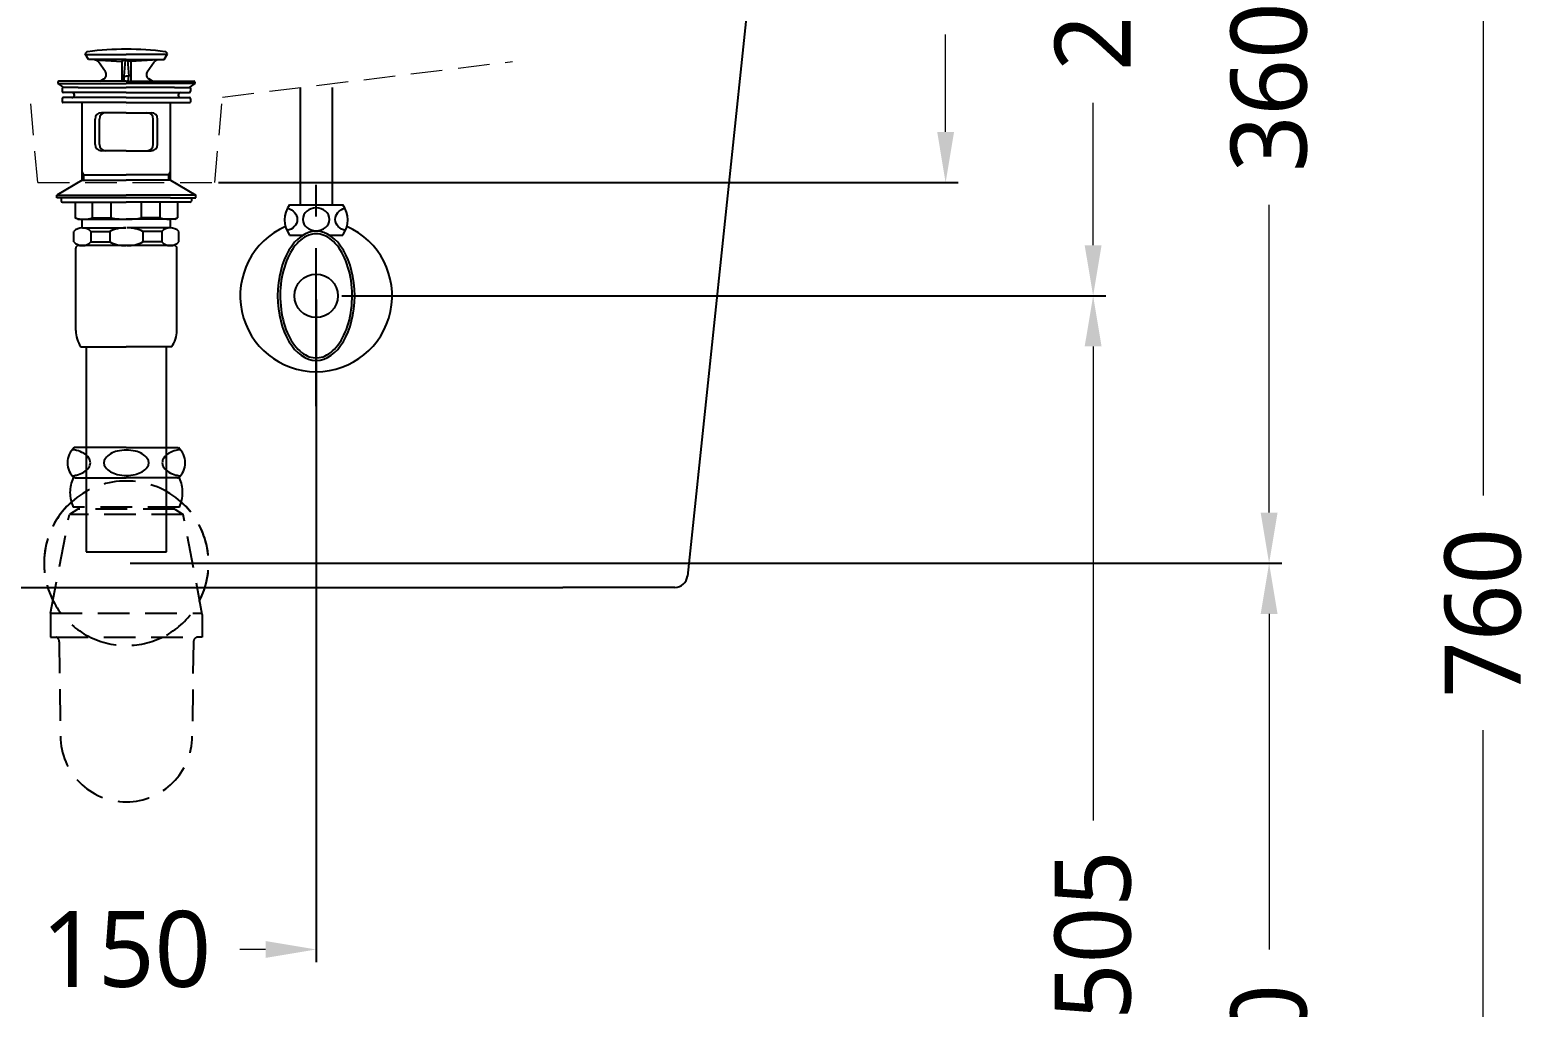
# Model space of a CAD drawing. Header units: inches. Extents: x 2493 to 5701, y -10839 to -8711.
# Drawn here: x 3234 to 3828, y -10444 to -10058 of the extents above; entities that cross this region are included whole.
import ezdxf

# ---------------------------------------------------------------- set-up
doc = ezdxf.new("R2010")
doc.units = ezdxf.units.IN
doc.header["$LTSCALE"] = 50
doc.header["$MEASUREMENT"] = 0
doc.linetypes.add('CENTER', pattern=[2, 1.25, -0.25, 0.25, -0.25])
doc.linetypes.add('HIDDEN', pattern=[0.375, 0.25, -0.125])
for name, color, linetype in [('10', 7, 'Continuous'), ('3', 3, 'Continuous'), ('4', 4, 'Continuous'), ('6', 6, 'Continuous'), ('7', 7, 'Continuous'), ('CENTER', 2, 'CENTER')]:
    doc.layers.add(name, color=color, linetype=linetype)
doc.styles.get("Standard").update_dxf_attribs({"font": 'NanumGothic.ttf'})
doc.dimstyles.new('Standard$0', dxfattribs={"dimtxt": 0.18, "dimasz": 0.18, "dimexe": 0.18, "dimexo": 0.0625, "dimgap": 0.09, "dimtad": 0, "dimtih": 1, "dimtoh": 1, "dimdec": 4, "dimzin": 0, "dimdsep": 46, "dimtxsty": 'Standard', "dimcen": 0.09, "dimadec": 0, "dimazin": 0, "dimtfac": 1, "dimtdec": 4, "dimtofl": 0, "dimtmove": 0, "dimatfit": 3, "dimfxl": 0, "dimtolj": 1, "dimtzin": 0, "dimarcsym": 0})

# ---------------------------------------------------------------- blocks, each defined once
blk = doc.blocks.new('A$C54FA02E5')
at = {"color": 4, "linetype": 'HIDDEN'}
for p, q in [((2.59, 74.6), (10, 113.6)), ((13.4, 115.6), (10, 113.6)), ((55, 113.6), (10, 113.6)), ((53.5, 116.5), (11.5, 116.5)), ((51.6, 115.6), (13.4, 115.6)), ((51.6, 115.6), (55, 113.6)), ((62.5, 74.1), (55, 113.6)), ((2.5, 74.6), (2.5, 65.1)), ((2.5, 74.6), (62.41, 74.6)), ((62.5, 74.1), (62.5, 65.1)), ((2.5, 65.1), (4.87, 65.1)), ((4.87, 65.1), (60.5, 65.1)), ((6, 63.3), (6.5, 26)), ((59, 63.16), (58.5, 26)), ((62.5, 65.1), (60.5, 65.1))]:
    blk.add_line(p, q, dxfattribs=at)
for centre, radius, start, end in [((24.1, 122.25), 13.85, 155.47045, 204.52955), ((40.9, 122.25), 13.85, 335.47045, 24.52955), ((4, 63.3), 2, 0, 64.15807), ((61, 63.16), 2, 104.47751, 180), ((32.5, 26), 26, 180, 0)]:
    blk.add_arc(centre, radius, start, end, dxfattribs=at)
at = {"layer": '3'}
for p, q in [((17.5, 293.41), (16.27, 295.55)), ((16.39, 295.34), (32.5, 295.34)), ((32.5, 293.41), (17.5, 293.41)), ((20.02, 293.23), (30.75, 292.53)), ((24.23, 288.53), (21.51, 292.39)), ((32.5, 293.41), (30.75, 292.53)), ((30.75, 292.53), (30.75, 284.81)), ((31.98, 293.15), (31.55, 286.74)), ((48.61, 295.34), (32.5, 295.34)), ((32.5, 293.41), (47.5, 293.41)), ((32.5, 293.41), (34.25, 292.53)), ((33.02, 293.15), (33.45, 286.74)), ((44.98, 293.23), (34.25, 292.53)), ((34.25, 292.53), (34.25, 284.81)), ((40.77, 288.53), (43.49, 292.39)), ((47.5, 293.41), (48.73, 295.55)), ((22.14, 284.81), (23.59, 285.65)), ((31.75, 284.81), (31.55, 286.77)), ((31.55, 286.77), (32.5, 286.77)), ((33.45, 286.77), (32.5, 286.77)), ((33.25, 284.81), (33.45, 286.77)), ((42.86, 284.81), (41.41, 285.65)), ((5.5, 284.41), (5.5, 283.81)), ((5.5, 283.81), (32.5, 283.81)), ((5.5, 283.81), (7.64, 282.31)), ((15.2, 284.81), (5.9, 284.81)), ((7.2, 282.11), (7.2, 280.81)), ((13.5, 282.31), (7.4, 282.31)), ((32.5, 280.31), (7.7, 280.31)), ((13.5, 282.31), (32.5, 282.31)), ((32.5, 284.81), (15.2, 284.81)), ((32.5, 284.81), (49.8, 284.81)), ((59.5, 283.81), (32.5, 283.81)), ((51.5, 282.31), (32.5, 282.31)), ((32.5, 280.31), (57.3, 280.31)), ((49.8, 284.81), (59.1, 284.81)), ((51.5, 282.31), (57.6, 282.31)), ((59.5, 283.81), (57.36, 282.31)), ((57.8, 282.11), (57.8, 280.81)), ((59.5, 284.41), (59.5, 283.81)), ((7.2, 277.81), (7.2, 276.51)), ((32.5, 276.31), (7.4, 276.31)), ((32.5, 278.31), (7.7, 278.31)), ((15, 245.72), (15, 276.31)), ((32.5, 278.31), (57.3, 278.31)), ((32.5, 276.31), (57.6, 276.31)), ((50, 245.72), (50, 276.31)), ((57.8, 277.81), (57.8, 276.51)), ((20.13, 259.81), (20.13, 269.81)), ((21.89, 259.81), (21.89, 269.81)), ((32.5, 272.31), (22.63, 272.31)), ((32.5, 272.31), (42.37, 272.31)), ((43.11, 259.81), (43.11, 269.81)), ((44.87, 259.81), (44.87, 269.81)), ((32.5, 257.31), (22.63, 257.31)), ((32.5, 257.31), (42.37, 257.31)), ((15, 245.72), (5, 239.72)), ((15.7, 247.81), (15, 249.03)), ((15, 247.81), (32.5, 247.81)), ((15, 245.72), (32.5, 245.72)), ((15.7, 245.72), (15.7, 247.81)), ((50, 247.81), (32.5, 247.81)), ((50, 245.72), (32.5, 245.72)), ((49.3, 247.81), (50, 249.03)), ((49.3, 245.72), (49.3, 247.81)), ((50, 245.72), (60, 239.72)), ((5, 239.72), (32.5, 239.72)), ((5, 238.72), (5, 239.72)), ((15, 238.72), (5, 238.72)), ((6.81, 238.72), (6.81, 237.42)), ((50, 238.72), (15, 238.72)), ((60, 239.72), (32.5, 239.72)), ((50, 238.72), (60, 238.72)), ((58.19, 238.72), (58.19, 237.42)), ((60, 238.72), (60, 239.72)), ((7.31, 236.92), (12.31, 236.92)), ((12.31, 236.92), (32.5, 236.92)), ((12.31, 236.92), (12.31, 230.8)), ((19.08, 230.8), (19.08, 236.92)), ((26.48, 230.8), (26.48, 236.92)), ((52.69, 236.92), (32.5, 236.92)), ((38.52, 230.8), (38.52, 236.92)), ((45.92, 230.8), (45.92, 236.92)), ((52.69, 236.92), (52.69, 230.8)), ((57.69, 236.92), (52.69, 236.92)), ((13.31, 230.22), (12.31, 230.8)), ((13.31, 230.22), (14.71, 230.22)), ((14.71, 230.22), (32.5, 230.22)), ((15, 226.81), (15, 230.22)), ((15.14, 226.81), (32.26, 226.81)), ((19.08, 230.8), (26.48, 230.8)), ((50.29, 230.22), (32.5, 230.22)), ((49.86, 226.81), (32.74, 226.81)), ((45.92, 230.8), (38.52, 230.8)), ((50, 226.81), (50, 230.22)), ((51.69, 230.22), (50.29, 230.22)), ((51.69, 230.22), (52.69, 230.8)), ((11.76, 221.26), (11.76, 225.37)), ((32.5, 219.81), (13.5, 219.81)), ((18.53, 225.37), (25.93, 225.37)), ((18.53, 225.37), (18.53, 221.26)), ((18.53, 221.26), (25.93, 221.26)), ((25.93, 225.37), (25.93, 221.26)), ((49.86, 219.81), (32.5, 219.81)), ((39.07, 225.37), (39.07, 221.26)), ((46.47, 225.37), (39.07, 225.37)), ((46.47, 221.26), (39.07, 221.26)), ((46.47, 225.37), (46.47, 221.26)), ((49.3, 219.81), (49.86, 219.81)), ((49.86, 219.81), (50.26, 219.81)), ((51.5, 219.81), (50, 219.81)), ((53.24, 221.26), (53.24, 225.37)), ((12.5, 186.21), (12.5, 218.81)), ((52.5, 186.21), (52.5, 218.81)), ((52.5, 213.45), (52.5, 218.81)), ((14.5, 179.81), (32.5, 179.81)), ((16.62, 179.81), (16.62, 98.81)), ((50.5, 179.81), (32.5, 179.81)), ((48.37, 98.81), (48.37, 179.81)), ((16.62, 98.81), (48.37, 98.81))]:
    blk.add_line(p, q, dxfattribs=at)
for centre, radius, start, end in [((32.5, 177.41), 120, 90, 97.32041), ((32.5, 177.41), 120, 82.67959, 90), ((17.35, 295.34), 1.1, 97.32041, 169.4262), ((19.87, 291.23), 2, 35.20233, 86.26181), ((45.13, 291.23), 2, 93.73819, 144.79767), ((47.65, 295.34), 1.1, 10.5738, 82.67959), ((22.59, 287.38), 2, 300, 35.20233), ((42.41, 287.38), 2, 144.79767, 240), ((5.9, 284.41), 0.4, 90, 180), ((7.4, 282.11), 0.2, 90, 180), ((7.7, 280.81), 0.5, 180, 270), ((11, 279.31), 1, 270, 90), ((54, 279.31), 1, 90, 270), ((57.3, 280.81), 0.5, 270, 0), ((57.6, 282.11), 0.2, 0, 90), ((59.1, 284.41), 0.4, 0, 90), ((7.7, 277.81), 0.5, 90, 180), ((7.4, 276.51), 0.2, 180, 270), ((57.3, 277.81), 0.5, 0, 90), ((57.6, 276.51), 0.2, 270, 0), ((22.63, 269.81), 2.5, 90, 180), ((24.39, 269.81), 2.5, 90, 180), ((40.61, 269.81), 2.5, 0, 90), ((42.37, 269.81), 2.5, 0, 90), ((22.63, 259.81), 2.5, 180, 270), ((24.39, 259.81), 2.5, 180, 270), ((40.61, 259.81), 2.5, 270, 0), ((42.37, 259.81), 2.5, 270, 0), ((7.31, 237.42), 0.5, 180, 270), ((57.69, 237.42), 0.5, 270, 0), ((15.14, 222.11), 4.7, 43.94094, 136.05906), ((15.7, 240.4), 10.18, 250.56793, 289.43207), ((32.03, 213.21), 13.61, 89.0643, 116.64719), ((32.31, 259.67), 29.46, 258.59557, 270.37374), ((32.69, 259.67), 29.46, 269.62626, 281.40443), ((32.97, 213.21), 13.61, 63.35281, 90.9357), ((49.3, 240.4), 10.18, 250.56793, 289.43207), ((49.86, 222.11), 4.7, 43.94094, 136.05906), ((15.14, 224.52), 4.7, 223.94094, 316.05906), ((13.5, 218.81), 1, 90, 180), ((32.03, 233.42), 13.61, 243.35281, 270.9357), ((32.97, 233.42), 13.61, 269.0643, 296.64719), ((49.86, 224.52), 4.7, 223.94094, 316.05906), ((51.5, 218.81), 1, 0, 90), ((25.49, 186.76), 13, 182.42004, 212.30001), ((39.51, 186.76), 13, 327.69999, 357.57996)]:
    blk.add_arc(centre, radius, start, end, dxfattribs=at)
at = {"layer": '4'}
for p, q in [((16.25, 140), (11.96, 140)), ((32.5, 140), (16.25, 140)), ((32.5, 140), (48.75, 140)), ((48.75, 140), (53.04, 140)), ((12.35, 128), (11.96, 128)), ((12.35, 128), (32.5, 128)), ((12.35, 128), (32.5, 128)), ((52.65, 128), (32.5, 128)), ((52.65, 128), (32.5, 128)), ((52.65, 128), (53.04, 128))]:
    blk.add_line(p, q, dxfattribs=at)
for centre, radius, start, end in [((17.25, 134), 8, 131.40962, 228.59038), ((9.25, 123.88), 15.42, 76.3745, 82.90699), ((10.46, 128.88), 10.28, 59.66396, 76.3745), ((12.31, 132.03), 6.63, 35.29158, 59.66396), ((29.41, 131.94), 6.43, 119.46679, 143.75443), ((31.27, 128.63), 10.23, 103.17208, 119.46679), ((32.5, 123.39), 15.61, 90, 103.17208), ((32.5, 123.39), 15.61, 76.82792, 90), ((33.73, 128.63), 10.23, 60.53321, 76.82792), ((35.59, 131.94), 6.43, 36.24557, 60.53321), ((52.69, 132.03), 6.63, 120.33604, 144.70842), ((54.54, 128.88), 10.28, 103.6255, 120.33604), ((55.75, 123.88), 15.42, 97.09301, 103.6255), ((47.75, 134), 8, 311.40962, 48.59038), ((12.31, 135.97), 6.63, 300.33604, 324.70842), ((15.09, 134), 3.21, 0, 35.29158), ((15.09, 134), 3.21, 324.70842, 0), ((26.59, 134), 2.94, 143.75445, 216.24556), ((29.41, 136.06), 6.43, 216.24556, 240.53321), ((35.59, 136.06), 6.43, 299.46679, 323.75444), ((38.41, 134), 2.94, 323.75444, 36.24555), ((49.91, 134), 3.21, 144.70842, 180), ((49.91, 134), 3.21, 180, 215.29158), ((52.69, 135.97), 6.63, 215.29158, 239.66396), ((9.25, 144.12), 15.42, 277.09301, 283.6255), ((10.46, 139.12), 10.28, 283.6255, 300.33604), ((31.27, 139.37), 10.23, 240.53321, 256.82792), ((32.5, 144.61), 15.61, 256.82792, 270), ((32.5, 144.61), 15.61, 270, 283.17208), ((33.73, 139.37), 10.23, 283.17208, 299.46679), ((54.54, 139.12), 10.28, 239.66396, 256.3745), ((55.75, 144.12), 15.42, 256.3745, 262.90699)]:
    blk.add_arc(centre, radius, start, end, dxfattribs=at)
at = {"layer": '4', "linetype": 'HIDDEN'}
for start, end in [(50.55292, 129.44708), (129.44708, 240.76049), (299.23951, 50.55292), (131.52642, 206.97164), (333.02836, 48.47358), (240.76049, 299.23951)]:
    blk.add_arc((32.5, 94.29), 32.5, start, end, dxfattribs=at)
at = {"layer": '7', "extrusion": (0, 1, 0)}
for p, q in [((32.5, 275.06, -14.18), (32.5, 275.06, 445.82)), ((32.5, 275.06, 445.82), (32.5, 275.06, -14.18)), ((32.5, 275.06, -14.18), (32.5, 275.06, 445.82)), ((32.5, 275.06, 445.82), (32.5, 275.06, -14.18)), ((32.5, 275.06, 20), (32.5, 275.06, 0)), ((32.5, 275.06, 20), (32.5, 275.06, 0)), ((32.5, 275.06, 20), (32.5, 275.06, 0)), ((32.5, 275.06, 20), (32.5, 275.06, 0)), ((32.5, 275.06, -14.18), (32.5, 275.06, -14.18)), ((32.5, 275.06, -14.18), (32.5, 275.06, -14.18)), ((32.5, 275.06, -14.18), (32.5, 275.06, -14.18)), ((32.5, 275.06, -14.18), (32.5, 275.06, -14.18)), ((32.5, 275.06, 0), (32.5, 275.06, -14.18)), ((32.5, 275.06, 0), (32.5, 275.06, -14.18)), ((32.5, 275.06, 0), (32.5, 275.06, -14.18)), ((32.5, 275.06, 0), (32.5, 275.06, -14.18)), ((32.5, 275.06, 445.82), (32.5, 275.06, 445.82)), ((32.5, 275.06, 445.82), (32.5, 275.06, 445.82)), ((32.5, 275.06, 445.82), (32.5, 275.06, 445.82)), ((32.5, 275.06, 445.82), (32.5, 275.06, 445.82)), ((32.5, 275.06, 410.51), (32.5, 275.06, 445.82)), ((32.5, 275.06, 410.51), (32.5, 275.06, 445.82))]:
    blk.add_line(p, q, dxfattribs=at)
at = {"layer": '7'}
for points, knots in [([(32.5, 275.06, 381.33), (32.5, 275.06, 320.01), (32.5, 275.06, 258.69), (32.5, 275.06, 138.24), (32.5, 275.06, 79.12), (32.5, 275.06, 20)], [0, 0, 0, 0, 0.509144, 0.509144, 1, 1, 1, 1]), ([(32.5, 275.06, 381.33), (32.5, 275.06, 320.01), (32.5, 275.06, 258.69), (32.5, 275.06, 138.24), (32.5, 275.06, 79.12), (32.5, 275.06, 20)], [0, 0, 0, 0, 0.509144, 0.509144, 1, 1, 1, 1]), ([(32.5, 275.06, 381.33), (32.5, 275.06, 320.01), (32.5, 275.06, 258.69), (32.5, 275.06, 138.24), (32.5, 275.06, 79.12), (32.5, 275.06, 20)], [0, 0, 0, 0, 0.509144, 0.509144, 1, 1, 1, 1]), ([(32.5, 275.06, 381.33), (32.5, 275.06, 320.01), (32.5, 275.06, 258.69), (32.5, 275.06, 138.24), (32.5, 275.06, 79.12), (32.5, 275.06, 20)], [0, 0, 0, 0, 0.509144, 0.509144, 1, 1, 1, 1]), ([(32.5, 275.06, 410.51), (32.5, 275.06, 410.51), (32.5, 275.06, 410.6), (32.5, 275.06, 410.98), (32.5, 275.06, 411.25), (32.5, 275.06, 411.56)], [0, 0, 0, 0, 0.535587, 0.535587, 1, 1, 1, 1]), ([(32.5, 275.06, 410.51), (32.5, 275.06, 410.51), (32.5, 275.06, 410.6), (32.5, 275.06, 410.98), (32.5, 275.06, 411.25), (32.5, 275.06, 411.56)], [0, 0, 0, 0, 0.535587, 0.535587, 1, 1, 1, 1]), ([(32.5, 275.06, 410.51), (32.5, 275.06, 410.51), (32.5, 275.06, 410.6), (32.5, 275.06, 410.98), (32.5, 275.06, 411.25), (32.5, 275.06, 411.56)], [0, 0, 0, 0, 0.535587, 0.535587, 1, 1, 1, 1]), ([(32.5, 275.06, 410.51), (32.5, 275.06, 410.51), (32.5, 275.06, 410.6), (32.5, 275.06, 410.98), (32.5, 275.06, 411.25), (32.5, 275.06, 411.56)], [0, 0, 0, 0, 0.535587, 0.535587, 1, 1, 1, 1]), ([(32.5, 275.06, 381.33), (32.5, 275.06, 385.34), (32.5, 275.06, 389.33), (32.5, 275.06, 396.64), (32.5, 275.06, 400.03), (32.5, 275.06, 405.62), (32.5, 275.06, 407.86), (32.5, 275.06, 410.85), (32.5, 275.06, 411.61), (32.5, 275.06, 411.56)], [0, 0, 0, 0, 0.25, 0.25, 0.5, 0.5, 0.75, 0.75, 1, 1, 1, 1]), ([(32.5, 275.06, 381.33), (32.5, 275.06, 385.34), (32.5, 275.06, 389.33), (32.5, 275.06, 396.64), (32.5, 275.06, 400.03), (32.5, 275.06, 405.62), (32.5, 275.06, 407.86), (32.5, 275.06, 410.85), (32.5, 275.06, 411.61), (32.5, 275.06, 411.56)], [0, 0, 0, 0, 0.25, 0.25, 0.5, 0.5, 0.75, 0.75, 1, 1, 1, 1]), ([(32.5, 275.06, 381.33), (32.5, 275.06, 385.34), (32.5, 275.06, 389.33), (32.5, 275.06, 396.64), (32.5, 275.06, 400.03), (32.5, 275.06, 405.62), (32.5, 275.06, 407.86), (32.5, 275.06, 410.85), (32.5, 275.06, 411.61), (32.5, 275.06, 411.56)], [0, 0, 0, 0, 0.25, 0.25, 0.5, 0.5, 0.75, 0.75, 1, 1, 1, 1]), ([(32.5, 275.06, 381.33), (32.5, 275.06, 385.34), (32.5, 275.06, 389.33), (32.5, 275.06, 396.64), (32.5, 275.06, 400.03), (32.5, 275.06, 405.62), (32.5, 275.06, 407.86), (32.5, 275.06, 410.85), (32.5, 275.06, 411.61), (32.5, 275.06, 411.56)], [0, 0, 0, 0, 0.25, 0.25, 0.5, 0.5, 0.75, 0.75, 1, 1, 1, 1])]:
    blk.add_open_spline(points, degree=3, knots=knots, dxfattribs=at)
for points, degree in [([(32.5, 275.06, 0), (32.5, 275.06)], 1), ([(32.5, 275.06, 0), (32.5, 275.06)], 1), ([(32.5, 275.06, 0), (32.5, 275.06)], 1), ([(32.5, 275.06, 0), (32.5, 275.06)], 1), ([(32.5, 275.06, -14.18), (32.5, 275.06, -9.46), (32.5, 275.06, -4.73), (32.5, 275.06, 0)], 3), ([(32.5, 275.06, -14.18), (32.5, 275.06, -9.46), (32.5, 275.06, -4.73), (32.5, 275.06, 0)], 3), ([(32.5, 275.06, -14.18), (32.5, 275.06, -9.46), (32.5, 275.06, -4.73), (32.5, 275.06, 0)], 3), ([(32.5, 275.06, -14.18), (32.5, 275.06, -9.46), (32.5, 275.06, -4.73), (32.5, 275.06, 0)], 3)]:
    blk.add_open_spline(points, degree=degree, dxfattribs=at)
blk = doc.blocks.new('*D27')
at = {"color": 3, "linetype": 'Continuous', "lineweight": 25}
for p, q in [((3528.34, -9908.14), (3659.25, -9908.14)), ((3357.5, -10162.9), (3659.25, -10162.9))]:
    blk.add_line(p, q, dxfattribs=at)
at = {"color": 3, "linetype": 'Continuous', "lineweight": 0}
for p, q in [((3654.25, -9928.14), (3654.25, -9994.43)), ((3654.25, -10142.9), (3654.25, -10086.66))]:
    blk.add_line(p, q, dxfattribs=at)
at = {"color": 3}
for points in [[(3650.91, -9928.14), (3657.58, -9928.14), (3654.25, -9908.14)], [(3650.91, -10142.9), (3657.58, -10142.9), (3654.25, -10162.9)]]:
    blk.add_solid(points, dxfattribs=at)
at = {"layer": 'DEFPOINTS', "color": 0}
for p in [(3526.84, -9908.14), (3356, -10162.9), (3654.25, -10162.9)]:
    blk.add_point(p, dxfattribs=at)
at = {"color": 2, "insert": (3654.25, -10040.55), "char_height": 30, "attachment_point": 5, "rotation": 90}
blk.add_mtext('\\A1;255', dxfattribs=at)
blk = doc.blocks.new('*D28')
at = {"color": 3, "linetype": 'Continuous', "lineweight": 25}
for p, q in [((3357.5, -10162.9), (3659.25, -10162.9)), ((3394.62, -10668.14), (3659.25, -10668.14))]:
    blk.add_line(p, q, dxfattribs=at)
at = {"color": 3, "linetype": 'Continuous', "lineweight": 0}
for p, q in [((3654.25, -10182.9), (3654.25, -10370.24)), ((3654.25, -10648.14), (3654.25, -10460.8))]:
    blk.add_line(p, q, dxfattribs=at)
at = {"color": 3}
for points in [[(3650.91, -10182.9), (3657.58, -10182.9), (3654.25, -10162.9)], [(3650.91, -10648.14), (3657.58, -10648.14), (3654.25, -10668.14)]]:
    blk.add_solid(points, dxfattribs=at)
at = {"layer": 'DEFPOINTS', "color": 0}
for p in [(3356, -10162.9), (3393.12, -10668.14), (3654.25, -10668.14)]:
    blk.add_point(p, dxfattribs=at)
at = {"color": 2, "insert": (3654.25, -10415.52), "char_height": 30, "attachment_point": 5, "rotation": 90}
blk.add_mtext('\\A1;505', dxfattribs=at)
blk = doc.blocks.new('*D29')
at = {"color": 3, "linetype": 'Continuous', "lineweight": 25}
for p, q in [((3528.34, -9908.14), (3728.76, -9908.14)), ((3273.9, -10268.57), (3728.76, -10268.57))]:
    blk.add_line(p, q, dxfattribs=at)
at = {"color": 3, "linetype": 'Continuous', "lineweight": 0}
for p, q in [((3723.76, -9928.14), (3723.76, -10033.93)), ((3723.76, -10248.57), (3723.76, -10126.94))]:
    blk.add_line(p, q, dxfattribs=at)
at = {"color": 3}
for points in [[(3720.43, -9928.14), (3727.09, -9928.14), (3723.76, -9908.14)], [(3720.43, -10248.57), (3727.09, -10248.57), (3723.76, -10268.57)]]:
    blk.add_solid(points, dxfattribs=at)
at = {"layer": 'DEFPOINTS', "color": 0}
for p in [(3526.84, -9908.14), (3272.4, -10268.57), (3723.76, -10268.57)]:
    blk.add_point(p, dxfattribs=at)
at = {"color": 2, "insert": (3723.76, -10080.44), "char_height": 30, "attachment_point": 5, "rotation": 90}
blk.add_mtext('\\A1;360', dxfattribs=at)
blk = doc.blocks.new('*D30')
at = {"color": 3, "linetype": 'Continuous', "lineweight": 25}
for p, q in [((3273.9, -10268.57), (3728.76, -10268.57)), ((3584.52, -10668.14), (3728.76, -10668.14))]:
    blk.add_line(p, q, dxfattribs=at)
at = {"color": 3, "linetype": 'Continuous', "lineweight": 0}
for p, q in [((3723.76, -10288.57), (3723.76, -10421.25)), ((3723.76, -10648.14), (3723.76, -10515.46))]:
    blk.add_line(p, q, dxfattribs=at)
at = {"color": 3}
for points in [[(3720.43, -10288.57), (3727.09, -10288.57), (3723.76, -10268.57)], [(3720.43, -10648.14), (3727.09, -10648.14), (3723.76, -10668.14)]]:
    blk.add_solid(points, dxfattribs=at)
at = {"layer": 'DEFPOINTS', "color": 0}
for p in [(3272.4, -10268.57), (3583.02, -10668.14), (3723.76, -10668.14)]:
    blk.add_point(p, dxfattribs=at)
at = {"color": 2, "insert": (3723.76, -10468.36), "char_height": 30, "attachment_point": 5, "rotation": 90}
blk.add_mtext('\\A1;400', dxfattribs=at)
blk = doc.blocks.new('*D25')
at = {"color": 3, "linetype": 'Continuous', "lineweight": 25}
for p, q in [((3528.34, -9908.14), (3813.27, -9908.14)), ((3563.26, -10668.14), (3813.27, -10668.14))]:
    blk.add_line(p, q, dxfattribs=at)
at = {"color": 3, "linetype": 'Continuous', "lineweight": 0}
for p, q in [((3808.27, -9928.14), (3808.27, -10241.81)), ((3808.27, -10648.14), (3808.27, -10334.47))]:
    blk.add_line(p, q, dxfattribs=at)
at = {"color": 3}
for points in [[(3804.94, -9928.14), (3811.61, -9928.14), (3808.27, -9908.14)], [(3804.94, -10648.14), (3811.61, -10648.14), (3808.27, -10668.14)]]:
    blk.add_solid(points, dxfattribs=at)
at = {"layer": 'DEFPOINTS', "color": 0}
for p in [(3526.84, -9908.14), (3561.76, -10668.14), (3808.27, -10668.14)]:
    blk.add_point(p, dxfattribs=at)
at = {"color": 2, "insert": (3808.27, -10288.14), "char_height": 30, "attachment_point": 5, "rotation": 90}
blk.add_mtext('\\A1;760', dxfattribs=at)
blk = doc.blocks.new('*D39')
at = {"color": 3, "linetype": 'Continuous', "lineweight": 25}
for p, q in [((3197.38, -10164.4), (3197.38, -10426.19)), ((3347.38, -10164.4), (3347.38, -10426.19))]:
    blk.add_line(p, q, dxfattribs=at)
at = {"color": 3, "linetype": 'Continuous', "lineweight": 0}
for p, q in [((3217.38, -10421.19), (3227.6, -10421.19)), ((3327.38, -10421.19), (3317.17, -10421.19))]:
    blk.add_line(p, q, dxfattribs=at)
at = {"color": 3}
for points in [[(3217.38, -10417.86), (3217.38, -10424.52), (3197.38, -10421.19)], [(3327.38, -10417.86), (3327.38, -10424.52), (3347.38, -10421.19)]]:
    blk.add_solid(points, dxfattribs=at)
at = {"layer": 'DEFPOINTS', "color": 0}
for p in [(3197.38, -10162.9), (3347.38, -10162.9), (3347.38, -10421.19)]:
    blk.add_point(p, dxfattribs=at)
at = {"color": 2, "insert": (3272.38, -10421.19), "char_height": 30, "attachment_point": 5}
blk.add_mtext('\\A1;150', dxfattribs=at)
blk = doc.blocks.new('*D40')
at = {"color": 3, "linetype": 'Continuous', "lineweight": 25}
for p, q in [((3528.34, -9908.14), (3600.99, -9908.14)), ((3308.85, -10118.14), (3600.99, -10118.14))]:
    blk.add_line(p, q, dxfattribs=at)
at = {"color": 3, "linetype": 'Continuous', "lineweight": 0}
for p, q in [((3595.99, -9928.14), (3595.99, -9966.64)), ((3595.99, -10098.14), (3595.99, -10059.64))]:
    blk.add_line(p, q, dxfattribs=at)
at = {"color": 3}
for points in [[(3592.66, -9928.14), (3599.32, -9928.14), (3595.99, -9908.14)], [(3592.66, -10098.14), (3599.32, -10098.14), (3595.99, -10118.14)]]:
    blk.add_solid(points, dxfattribs=at)
at = {"layer": 'DEFPOINTS', "color": 0}
for p in [(3526.84, -9908.14), (3307.35, -10118.14), (3595.99, -10118.14)]:
    blk.add_point(p, dxfattribs=at)
at = {"color": 2, "insert": (3595.99, -10013.14), "char_height": 30, "attachment_point": 5, "rotation": 90}
blk.add_mtext('\\A1;210', dxfattribs=at)

msp = doc.modelspace()

# ---------------------------------------------------------------- linework, layer by layer
at = {"color": 7, "linetype": 'HIDDEN', "lineweight": 0}
for p, q in [((3310.35, -10084.34), (3424.89, -10070.28)), ((3237.4, -10118.14), (3234.39, -10084.33)), ((3307.35, -10118.14), (3310.35, -10084.34)), ((3237.4, -10118.14), (3307.35, -10118.14))]:
    msp.add_line(p, q, dxfattribs=at)
at = {"layer": '10', "color": 0, "linetype": 'Continuous'}
for p, q in [((3531.82, -9913.66), (3493.98, -10273.66)), ((3099.94, -10278.14), (3444.86, -10278.14)), ((3489.01, -10278.14), (3444.86, -10278.14))]:
    msp.add_line(p, q, dxfattribs=at)
msp.add_arc((3489.01, -10273.14), 5, 270, 354, dxfattribs=at)
at = {"layer": '6'}
for p, q in [((3341.03, -10080.57), (3341.03, -10126.9)), ((3353.73, -10080.57), (3353.73, -10126.9)), ((3336.88, -10126.9), (3341.03, -10126.9)), ((3341.03, -10126.9), (3357.88, -10126.9)), ((3336.88, -10138.9), (3342.24, -10138.9)), ((3352.52, -10138.9), (3357.88, -10138.9))]:
    msp.add_line(p, q, dxfattribs=at)
msp.add_circle((3347.38, -10162.9), 8.62, dxfattribs=at)
for centre, radius, start, end in [((3344.88, -10132.9), 10, 143.1301, 216.8699), ((3349.88, -10132.9), 10, 323.1301, 36.8699), ((3347.38, -10162.9), 30, 113.91725, 66.08275)]:
    msp.add_arc(centre, radius, start, end, dxfattribs=at)
at = {"layer": '6', "extrusion": (0, 0, -1)}
for centre, major_axis, start_param, end_param in [((3334.7, -10132.68), (-5.23, 0), 1.824119, 4.49897), ((3360.16, -10132.68), (5.23, 0), 1.800504, 4.443058)]:
    msp.add_ellipse(centre, major_axis=major_axis, ratio=0.866391, start_param=start_param, end_param=end_param, dxfattribs=at)
for centre, major_axis, ratio in [((3347.38, -10132.68), (-5.23, 0), 0.866391), ((3347.38, -10162.9), (0, 25.5), 0.596529)]:
    msp.add_ellipse(centre, major_axis=major_axis, ratio=ratio, dxfattribs=at)
at = {"layer": '6'}
msp.add_open_spline([(3347.38, -10138.4), (3349.46, -10138.4), (3351.56, -10139.21), (3355.46, -10142.46), (3357.23, -10144.9), (3359.96, -10150.93), (3360.91, -10154.51), (3361.76, -10162.02), (3361.66, -10165.95), (3360.43, -10173.31), (3359.3, -10176.73), (3356.28, -10182.32), (3354.41, -10184.48), (3350.4, -10187.12), (3348.3, -10187.62), (3344.14, -10187.02), (3342.06, -10185.9), (3338.31, -10182.06), (3336.66, -10179.36), (3334.24, -10172.94), (3333.48, -10169.23), (3333.02, -10161.61), (3333.32, -10157.71), (3334.92, -10150.57), (3336.22, -10147.34), (3339.49, -10142.23), (3341.46, -10140.37), (3344.78, -10138.72), (3346.08, -10138.4), (3347.38, -10138.4)], degree=3, knots=[0, 0, 0, 0, 0.46111, 0.46111, 0.922219, 0.922219, 1.383329, 1.383329, 1.844439, 1.844439, 2.305549, 2.305549, 2.766658, 2.766658, 3.227768, 3.227768, 3.688878, 3.688878, 4.149988, 4.149988, 4.611097, 4.611097, 5.072207, 5.072207, 5.533317, 5.533317, 5.994427, 5.994427, 6.283185, 6.283185, 6.283185, 6.283185], dxfattribs=at)
at = {"layer": 'CENTER', "color": 1, "linetype": 'CENTER'}
msp.add_line((3347.38, -10206.5), (3347.38, -10114.15), dxfattribs=at)

# ---------------------------------------------------------------- block references
msp.add_blockref('A$C54FA02E5', (3239.9, -10362.86))

# ---------------------------------------------------------------- dimensions: what is measured, and where the dimension line sits
for base, p2, picture, middle in [((3723.76, -10268.57), (3272.4, -10268.57), '*D29', (3723.76, -10080.44)), ((3654.25, -10162.9), (3356, -10162.9), '*D27', (3654.25, -10040.55)), ((3808.27, -10668.14), (3561.76, -10668.14), '*D25', (3808.27, -10288.14))]:
    dim = msp.add_linear_dim(base=base, p1=(3526.84, -9908.14), p2=p2, angle=90, dimstyle='Standard$0', override={"dimtxt": 30, "dimasz": 20, "dimexe": 5, "dimexo": 1.5, "dimgap": 10, "dimtih": 0, "dimdec": 0, "dimcen": 0, "dimclrd": 3, "dimclre": 3, "dimclrt": 2, "dimazin": 3, "dimtdec": 0, "dimlwd": 0, "dimlwe": 25, "dimarcsym": 1})
    dim.commit()
    dim.dimension.update_dxf_attribs({"geometry": picture, "text_midpoint": middle, "dimtype": 160})
for base, p1, p2, picture, middle in [((3595.99, -10118.14), (3526.84, -9908.14), (3307.35, -10118.14), '*D40', (3595.99, -10013.14)), ((3654.25, -10668.14), (3356, -10162.9), (3393.12, -10668.14), '*D28', (3654.25, -10415.52)), ((3723.76, -10668.14), (3272.4, -10268.57), (3583.02, -10668.14), '*D30', (3723.76, -10468.36))]:
    dim = msp.add_linear_dim(base=base, p1=p1, p2=p2, angle=90, dimstyle='Standard$0', override={"dimtxt": 30, "dimasz": 20, "dimexe": 5, "dimexo": 1.5, "dimgap": 10, "dimtih": 0, "dimdec": 0, "dimcen": 0, "dimclrd": 3, "dimclre": 3, "dimclrt": 2, "dimazin": 3, "dimtdec": 0, "dimlwd": 0, "dimlwe": 25, "dimarcsym": 1})
    dim.commit()
    dim.dimension.update_dxf_attribs({"geometry": picture, "text_midpoint": middle})
dim = msp.add_linear_dim(base=(3347.38, -10421.19), p1=(3197.38, -10162.9), p2=(3347.38, -10162.9), dimstyle='Standard$0', override={"dimtxt": 30, "dimasz": 20, "dimexe": 5, "dimexo": 1.5, "dimgap": 10, "dimtih": 0, "dimdec": 0, "dimcen": 0, "dimclrd": 3, "dimclre": 3, "dimclrt": 2, "dimazin": 3, "dimtdec": 0, "dimlwd": 0, "dimlwe": 25, "dimarcsym": 1})
dim.commit()
dim.dimension.update_dxf_attribs({"geometry": '*D39', "text_midpoint": (3272.38, -10421.19), "dimtype": 160})

doc.saveas('drawing.dxf')
